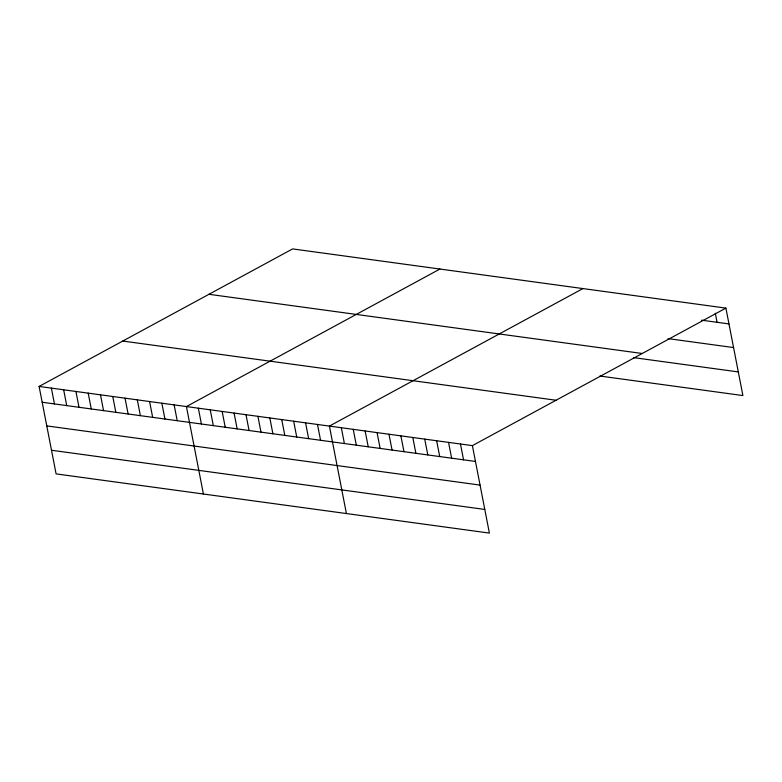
<?xml version="1.0" encoding="UTF-8"?>
<svg xmlns="http://www.w3.org/2000/svg" width="782" height="782" viewBox="0 0 782 782"><rect width="100%" height="100%" fill="white"/><g stroke="black" fill="none" stroke-linecap="round" stroke-linejoin="round"><path stroke-width="1.17" d="M39.1 386.435L472.387 445.632L489.385 533.089L56.099 473.892L39.1 386.435L292.615 248.911L725.901 308.108L742.9 395.565L599.911 376.034M439.934 269.037L186.419 406.562L203.418 494.019M582.913 288.578L329.408 426.092L346.406 513.549M472.387 445.632L725.901 308.108M701.571 320.18L728.971 323.924M668.033 338.616L733.575 347.57M208.95 294.296L642.237 353.493M633.449 357.599L738.306 371.929M122.754 341.05L556.051 400.247M42.179 402.251L475.466 461.448M46.773 425.897L480.06 485.094M51.504 450.256L484.791 509.444M715.305 313.259L717.055 322.301M460.471 444L463.55 459.826M448.555 442.377L451.634 458.193M436.639 440.745L439.719 456.561M424.724 439.122L427.803 454.938M412.808 437.49L415.887 453.306M400.892 435.867L403.971 451.683M388.977 434.235L392.056 450.051M377.061 432.612L380.14 448.428M365.145 430.98L368.224 446.796M353.239 429.347L356.309 445.173M341.323 427.725L344.393 443.541M317.492 424.47L320.561 440.286M305.576 422.837L308.646 438.663M293.661 421.215L296.73 437.03M281.745 419.582L284.814 435.398M269.829 417.959L272.898 433.775M257.913 416.327L260.983 432.143M245.998 414.704L249.067 430.52M234.082 413.072L237.151 428.888M222.166 411.449L225.236 427.265M210.25 409.817L213.32 425.633M198.335 408.184L201.404 424.01M174.142 404.88L177.221 420.706M161.864 403.209L164.943 419.025M149.587 401.528L152.666 417.344M137.309 399.856L140.389 415.672M125.032 398.175L128.111 413.991M112.755 396.494L115.834 412.319M100.487 394.822L103.556 410.638M88.21 393.141L91.279 408.966M75.932 391.469L79.002 407.285M63.655 389.788L66.724 405.604M51.377 388.116L54.447 403.932"/></g></svg>
